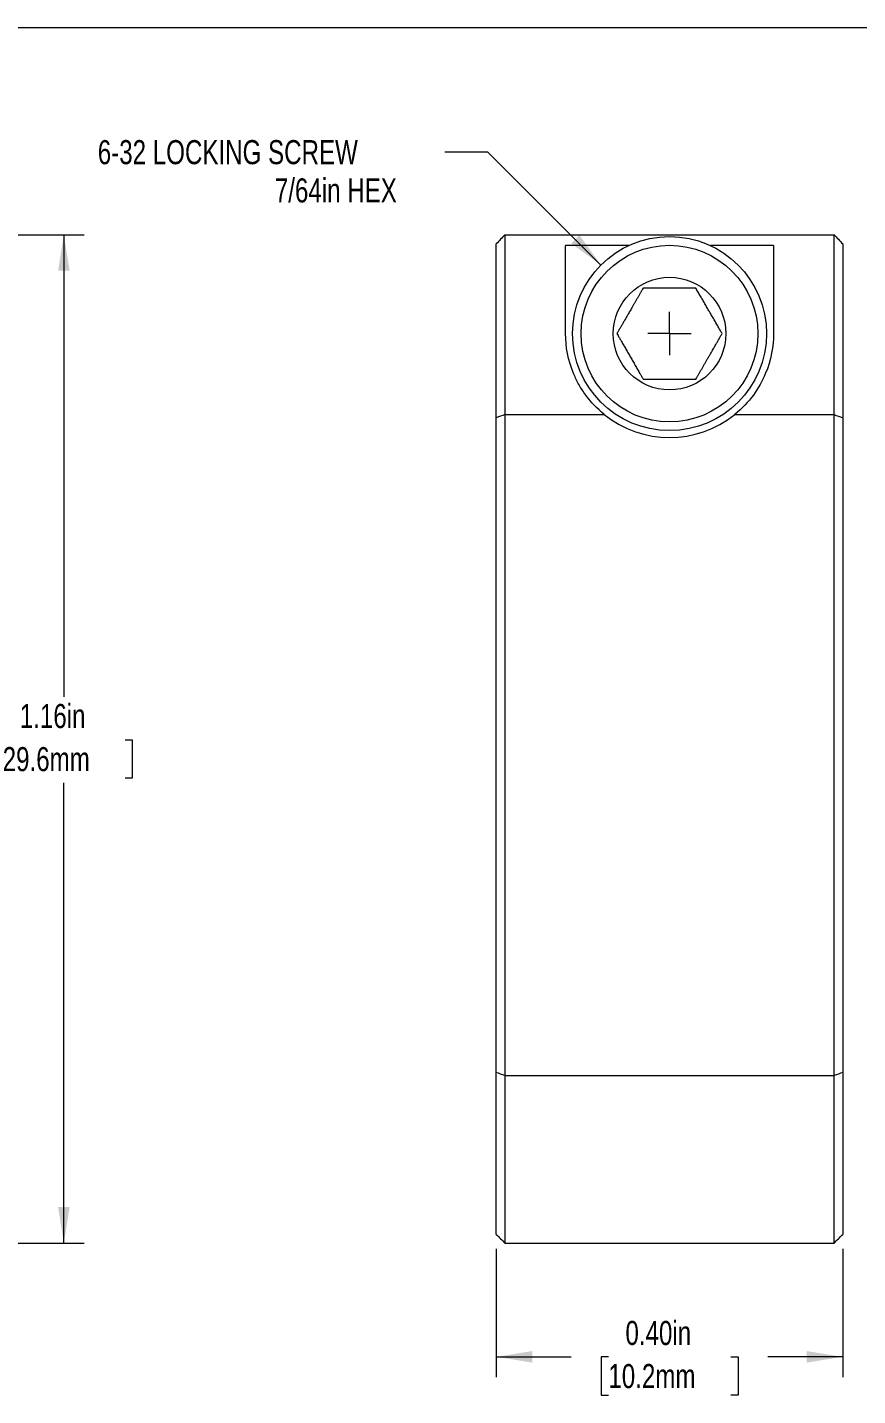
# Model space of a CAD drawing. Header units: inches. Extents: x 0.1 to 10.9, y 0.1 to 8.4.
# Drawn here: x 5.773 to 8.65, y 3.701 to 8.44 of the extents above; entities that cross this region are included whole.
import ezdxf

# ---------------------------------------------------------------- set-up
doc = ezdxf.new("R2010")
doc.units = ezdxf.units.IN
doc.header["$MEASUREMENT"] = 0
doc.styles.add('SLDTEXTSTYLE0', font='TXT', dxfattribs={"width": 0.75})
doc.dimstyles.new('SLDDIMSTYLE1', dxfattribs={"dimtxt": 0.083333, "dimasz": 0.125, "dimexe": 0, "dimexo": 0.0625, "dimgap": 0.020833, "dimtad": 0, "dimtih": 1, "dimtoh": 1, "dimlfac": 0.333333, "dimrnd": 1e-09, "dimzin": 0, "dimdsep": 46, "dimtxsty": 'SLDTEXTSTYLE0', "dimsah": 1, "dimcen": 0.09, "dimadec": 0, "dimazin": 0, "dimtfac": 1, "dimtofl": 0, "dimtmove": 0, "dimatfit": 3, "dimfxl": 1, "dimfrac": 2, "dimtolj": 1, "dimtzin": 12, "dimarcsym": 0})
doc.dimstyles.new('SLDDIMSTYLE2', dxfattribs={"dimtxt": 0.083333, "dimasz": 0.125, "dimexe": 0, "dimexo": 0.0625, "dimgap": 0.020833, "dimtad": 0, "dimtih": 1, "dimtoh": 1, "dimlfac": 0.333333, "dimrnd": 1e-09, "dimzin": 12, "dimdsep": 46, "dimtxsty": 'SLDTEXTSTYLE0', "dimsah": 1, "dimcen": 0.09, "dimadec": 0, "dimazin": 3, "dimtfac": 1, "dimtofl": 0, "dimtmove": 0, "dimatfit": 3, "dimfxl": 1, "dimfrac": 2, "dimtolj": 1, "dimtzin": 12, "dimarcsym": 0})
doc.dimstyles.new('SLDDIMSTYLE6', dxfattribs={"dimtxt": 0.083333, "dimasz": 0.125, "dimexe": 0, "dimexo": 0.0625, "dimgap": 0.020833, "dimtad": 0, "dimtih": 1, "dimtoh": 1, "dimlfac": 0.333333, "dimrnd": 1e-09, "dimzin": 12, "dimdsep": 46, "dimtxsty": 'SLDTEXTSTYLE0', "dimsah": 1, "dimcen": 0, "dimadec": 0, "dimazin": 3, "dimtfac": 1, "dimtofl": 0, "dimtmove": 0, "dimatfit": 3, "dimfxl": 1, "dimfrac": 2, "dimtolj": 1, "dimtzin": 12, "dimarcsym": 0})

# ---------------------------------------------------------------- blocks, each defined once
blk = doc.blocks.new('_D_3')
at = {"color": 8, "linetype": 'Continuous', "lineweight": 0}
for p, q in [((3.8267, 7.7219), (5.9699, 7.7219)), ((5.8999, 7.7219), (5.8999, 6.1217)), ((5.688, 5.9724), (5.6626, 5.9724)), ((5.6626, 5.9724), (5.6626, 5.84)), ((6.1118, 5.9724), (6.1371, 5.9724)), ((6.1371, 5.9724), (6.1371, 5.84)), ((5.6626, 5.84), (5.688, 5.84)), ((6.1371, 5.84), (6.1118, 5.84)), ((5.8999, 4.2294), (5.8999, 5.8231)), ((4.1303, 4.2294), (4.9837, 4.2294)), ((5.0837, 4.2294), (5.9699, 4.2294))]:
    blk.add_line(p, q, dxfattribs=at)
for points in [[(5.8999, 7.7219), (5.8799, 7.5969), (5.9199, 7.5969)], [(5.8999, 4.2294), (5.9199, 4.3544), (5.8799, 4.3544)]]:
    blk.add_solid(points, dxfattribs=at)
at = {"color": 8, "linetype": 'Continuous', "lineweight": 0, "char_height": 0.08333, "attachment_point": 1, "style": 'SLDTEXTSTYLE0'}
for s, insert in [('1.16in', (5.7472, 6.0967)), ('29.6mm', (5.688, 5.9474))]:
    blk.add_mtext(s, dxfattribs=dict(at, insert=insert))
blk = doc.blocks.new('_D_8')
at = {"color": 8, "linetype": 'Continuous', "lineweight": 0}
for p, q in [((7.3981, 4.2094), (7.3981, 3.7657)), ((8.5981, 4.2094), (8.5981, 3.7657)), ((7.3981, 3.8357), (7.6572, 3.8357)), ((7.7862, 3.8357), (7.7609, 3.8357)), ((7.7609, 3.8357), (7.7609, 3.7033)), ((8.21, 3.8357), (8.2353, 3.8357)), ((8.2353, 3.8357), (8.2353, 3.7033)), ((8.5981, 3.8357), (8.339, 3.8357)), ((7.7609, 3.7033), (7.7862, 3.7033)), ((8.2353, 3.7033), (8.21, 3.7033))]:
    blk.add_line(p, q, dxfattribs=at)
for points in [[(7.3981, 3.8357), (7.5231, 3.8157), (7.5231, 3.8557)], [(8.5981, 3.8357), (8.4731, 3.8557), (8.4731, 3.8157)]]:
    blk.add_solid(points, dxfattribs=at)
at = {"color": 8, "linetype": 'Continuous', "lineweight": 0, "char_height": 0.08333, "attachment_point": 1, "style": 'SLDTEXTSTYLE0'}
for s, insert in [('0.40in', (7.8454, 3.96)), ('10.2mm', (7.7862, 3.8107))]:
    blk.add_mtext(s, dxfattribs=dict(at, insert=insert))
blk = doc.blocks.new('_D_9')
at = {"color": 8, "linetype": 'Continuous', "lineweight": 0}
for p, q in [((7.3692, 8.0083), (7.2192, 8.0083)), ((7.7605, 7.617), (7.3692, 8.0083))]:
    blk.add_line(p, q, dxfattribs=at)
blk.add_solid([(7.7605, 7.617), (7.6863, 7.7195), (7.658, 7.6912)], dxfattribs=at)
at = {"color": 8, "linetype": 'Continuous', "lineweight": 0, "attachment_point": 1, "style": 'SLDTEXTSTYLE0'}
for s, insert, char_height in [('6-32 LOCKING SCREW', (6.0174, 8.0495), 0.083333), ('7/64in HEX', (6.6308, 7.9171), 0.08333)]:
    blk.add_mtext(s, dxfattribs=dict(at, insert=insert, char_height=char_height))
blk = doc.blocks.new('SW_CENTERMARKSYMBOL_2')
at = {"color": 0, "linetype": 'Continuous', "lineweight": 0}
for q in [(0, 0.075), (-0.075, 0), (0, -0.075), (0.075, 0)]:
    blk.add_line((0, 0), q, dxfattribs=at)

msp = doc.modelspace()

# ---------------------------------------------------------------- linework, layer by layer
at = {"color": 7, "linetype": 'Continuous', "lineweight": 0}
for p, q in [((0.06, 8.44), (10.94, 8.44)), ((7.3981, 7.088), (7.3981, 7.69)), ((7.4281, 7.7219), (7.4281, 7.0991)), ((7.4281, 7.7219), (8.5681, 7.7219)), ((7.8568, 7.6842), (7.6381, 7.6842)), ((7.6381, 7.3794), (7.6381, 7.6842)), ((8.3581, 7.6842), (8.1395, 7.6842)), ((8.3581, 7.6842), (8.3581, 7.3794)), ((8.5681, 7.0991), (8.5681, 7.7219)), ((8.5981, 7.69), (8.5981, 7.088)), ((7.3981, 4.8207), (7.3981, 7.088)), ((7.4281, 7.0991), (7.7722, 7.0991)), ((7.4281, 7.0991), (7.4281, 4.8096)), ((8.224, 7.0991), (8.5681, 7.0991)), ((8.5681, 4.8096), (8.5681, 7.0991)), ((8.5981, 7.088), (8.5981, 4.8207)), ((7.3981, 4.2594), (7.3981, 4.8207)), ((7.3981, 4.789), (7.3981, 4.789)), ((7.4281, 4.8096), (7.4281, 4.2294)), ((7.4281, 4.8096), (8.5681, 4.8096)), ((8.5681, 4.2294), (8.5681, 4.8096)), ((8.5981, 4.8207), (8.5981, 4.2594)), ((7.3981, 4.7423), (7.3981, 4.7423)), ((7.3981, 4.6429), (7.3981, 4.6429)), ((7.4281, 4.2294), (8.5681, 4.2294))]:
    msp.add_line(p, q, dxfattribs=at)
for radius in [0.336, 0.306, 0.195]:
    msp.add_circle((7.9981, 7.3794), radius, dxfattribs=at)
msp.add_arc((7.9981, 7.3794), 0.36, 231.1267, 308.8733, dxfattribs=at)
for points in [[(7.4281, 7.7219), (7.4181, 7.7114), (7.4081, 7.7007), (7.3981, 7.69)], [(8.5681, 7.7219), (8.5781, 7.7114), (8.5881, 7.7007), (8.5981, 7.69)], [(7.4281, 7.0991), (7.4181, 7.0954), (7.4081, 7.0917), (7.3981, 7.088)], [(8.5681, 7.0991), (8.5781, 7.0954), (8.5881, 7.0917), (8.5981, 7.088)], [(7.4281, 4.8096), (7.4181, 4.8133), (7.4081, 4.817), (7.3981, 4.8207)], [(8.5981, 4.8207), (8.5881, 4.817), (8.5781, 4.8133), (8.5681, 4.8096)], [(7.3981, 4.2594), (7.4081, 4.2494), (7.4181, 4.2394), (7.4281, 4.2294)], [(8.5681, 4.2294), (8.5781, 4.2394), (8.5881, 4.2494), (8.5981, 4.2594)]]:
    msp.add_open_spline(points, degree=3, dxfattribs=at)
for points, knots in [([(7.907, 7.5372), (7.9054, 7.5345), (7.9024, 7.5292), (7.8977, 7.521), (7.8928, 7.5127), (7.8879, 7.5042), (7.8829, 7.4955), (7.8777, 7.4865), (7.8725, 7.4774), (7.8677, 7.4692), (7.8635, 7.4619), (7.8598, 7.4556), (7.8562, 7.4492), (7.8522, 7.4423), (7.8478, 7.4348), (7.8429, 7.4262), (7.8377, 7.4171), (7.8321, 7.4075), (7.8266, 7.398), (7.8212, 7.3886), (7.8176, 7.3824), (7.8159, 7.3794)], [0, 0, 0, 0, 0.053907, 0.107811, 0.16223, 0.216646, 0.272017, 0.327384, 0.383609, 0.439831, 0.478121, 0.51641, 0.555145, 0.593881, 0.64318, 0.692482, 0.752217, 0.813869, 0.875828, 0.937794, 1, 1, 1, 1]), ([(8.0892, 7.5372), (8.0862, 7.5372), (8.08, 7.5372), (8.0706, 7.5372), (8.061, 7.5372), (8.0512, 7.5372), (8.0411, 7.5372), (8.0308, 7.5372), (8.0202, 7.5372), (8.0095, 7.5372), (7.9986, 7.5372), (7.9888, 7.5372), (7.9803, 7.5372), (7.9728, 7.5372), (7.9654, 7.5372), (7.9581, 7.5372), (7.9494, 7.5372), (7.9395, 7.5372), (7.9285, 7.5372), (7.9176, 7.5372), (7.9105, 7.5372), (7.907, 7.5372)], [0, 0, 0, 0, 0.053839, 0.107851, 0.16186, 0.216712, 0.27156, 0.327484, 0.383403, 0.439833, 0.497342, 0.554851, 0.59391, 0.63297, 0.67266, 0.712351, 0.752216, 0.813951, 0.875692, 0.937844, 1, 1, 1, 1]), ([(8.1804, 7.3794), (8.1784, 7.3827), (8.1746, 7.3893), (8.1695, 7.3983), (8.1649, 7.4061), (8.161, 7.4128), (8.1571, 7.4196), (8.1531, 7.4266), (8.149, 7.4336), (8.1449, 7.4409), (8.1407, 7.4481), (8.1365, 7.4553), (8.1325, 7.4622), (8.1286, 7.4689), (8.1248, 7.4757), (8.1208, 7.4824), (8.1169, 7.4892), (8.113, 7.496), (8.1091, 7.5027), (8.1052, 7.5096), (8.1012, 7.5165), (8.0972, 7.5235), (8.0932, 7.5304), (8.0905, 7.5349), (8.0892, 7.5372)], [0, 0, 0, 0, 0.0668845, 0.1338906, 0.1767425, 0.2195928, 0.2626879, 0.3057813, 0.3498477, 0.3939123, 0.4384234, 0.4829335, 0.5236988, 0.5644644, 0.6056154, 0.6467676, 0.6889997, 0.7312334, 0.7737656, 0.8162994, 0.8620986, 0.9079551, 0.9539581, 1, 1, 1, 1]), ([(7.7722, 7.0991), (7.7465, 7.1198), (7.7255, 7.1424), (7.6994, 7.178), (7.6915, 7.1902), (7.6777, 7.2146), (7.6718, 7.2267), (7.6461, 7.2874), (7.6381, 7.3353), (7.6381, 7.3794)], [0, 0, 0, 0, 0.25, 0.25, 0.375, 0.375, 0.5, 0.5, 1, 1, 1, 1]), ([(7.8159, 7.3794), (7.8172, 7.3771), (7.8204, 7.3714), (7.8258, 7.3622), (7.8311, 7.353), (7.8356, 7.3451), (7.8394, 7.3387), (7.8432, 7.3321), (7.847, 7.3254), (7.851, 7.3185), (7.855, 7.3116), (7.859, 7.3046), (7.863, 7.2976), (7.8671, 7.2906), (7.8712, 7.2836), (7.8752, 7.2765), (7.8793, 7.2695), (7.8833, 7.2625), (7.8874, 7.2555), (7.8914, 7.2485), (7.896, 7.2405), (7.9012, 7.2315), (7.9051, 7.2248), (7.907, 7.2215)], [0, 0, 0, 0, 0.04582, 0.114761, 0.183694, 0.224568, 0.26559, 0.30661, 0.348236, 0.389859, 0.432172, 0.474484, 0.517062, 0.55968, 0.602566, 0.645454, 0.689119, 0.732787, 0.777169, 0.821552, 0.866108, 0.932987, 1, 1, 1, 1]), ([(8.0892, 7.2215), (8.0908, 7.2242), (8.0938, 7.2295), (8.0985, 7.2377), (8.1034, 7.246), (8.1083, 7.2545), (8.1133, 7.2633), (8.1185, 7.2722), (8.1237, 7.2813), (8.1291, 7.2906), (8.1345, 7.3), (8.1394, 7.3085), (8.1437, 7.3159), (8.1474, 7.3223), (8.1511, 7.3287), (8.1548, 7.3351), (8.1592, 7.3426), (8.1641, 7.3512), (8.1696, 7.3608), (8.175, 7.3702), (8.1786, 7.3763), (8.1804, 7.3794)], [0, 0, 0, 0, 0.053839, 0.107851, 0.16186, 0.216712, 0.27156, 0.327484, 0.383403, 0.439833, 0.497342, 0.554851, 0.59391, 0.63297, 0.67266, 0.712351, 0.752216, 0.813951, 0.875692, 0.937844, 1, 1, 1, 1]), ([(8.3581, 7.3794), (8.3581, 7.3353), (8.3504, 7.2884), (8.3196, 7.2152), (8.3059, 7.1904), (8.2712, 7.1429), (8.2498, 7.1198), (8.224, 7.0991)], [0, 0, 0, 0, 0.5, 0.5, 0.75, 0.75, 1, 1, 1, 1]), ([(7.907, 7.2215), (7.9101, 7.2215), (7.9162, 7.2215), (7.9256, 7.2215), (7.9352, 7.2215), (7.945, 7.2215), (7.9551, 7.2215), (7.9655, 7.2215), (7.976, 7.2215), (7.9855, 7.2215), (7.9939, 7.2215), (8.0012, 7.2215), (8.0086, 7.2215), (8.0159, 7.2215), (8.0233, 7.2215), (8.0308, 7.2215), (8.0382, 7.2215), (8.0468, 7.2215), (8.0567, 7.2215), (8.0677, 7.2215), (8.0786, 7.2215), (8.0857, 7.2215), (8.0892, 7.2215)], [0, 0, 0, 0, 0.053869, 0.107736, 0.161909, 0.216078, 0.271639, 0.327195, 0.383513, 0.439827, 0.478075, 0.516323, 0.554898, 0.593473, 0.633013, 0.672555, 0.712387, 0.752219, 0.813799, 0.875758, 0.937723, 1, 1, 1, 1])]:
    msp.add_open_spline(points, degree=3, knots=knots, dxfattribs=at)

# ---------------------------------------------------------------- block references
msp.add_blockref('SW_CENTERMARKSYMBOL_2', (7.9981, 7.3794), dxfattribs=at)

# ---------------------------------------------------------------- dimensions: what is measured, and where the dimension line sits
at = {"color": 8, "linetype": 'Continuous', "lineweight": 0}
dim = msp.add_diameter_dim_2p(p1=(8.2357, 7.1418), p2=(7.7605, 7.617), text='6-32 LOCKING SCREW\\P7/64in HEX', dimstyle='SLDDIMSTYLE6', override={"dimpost": '<>'}, dxfattribs=at)
dim.commit()
dim.dimension.update_dxf_attribs({"geometry": '_D_9', "text_midpoint": (6.6027, 8.0083), "dimtype": 163})
dim = msp.add_linear_dim(base=(5.8999, 4.2294), p1=(3.7767, 7.7219), p2=(4.0803, 4.2294), angle=90, dimstyle='SLDDIMSTYLE2', dxfattribs=at)
dim.commit()
dim.dimension.update_dxf_attribs({"geometry": '_D_3', "text_midpoint": (5.8999, 5.9724), "dimtype": 160})
dim = msp.add_linear_dim(base=(8.5981, 3.8357), p1=(7.3981, 4.2594), p2=(8.5981, 4.2594), dimstyle='SLDDIMSTYLE1', dxfattribs=at)
dim.commit()
dim.dimension.update_dxf_attribs({"geometry": '_D_8', "text_midpoint": (7.9981, 3.8357), "dimtype": 160})

doc.saveas('drawing.dxf')
